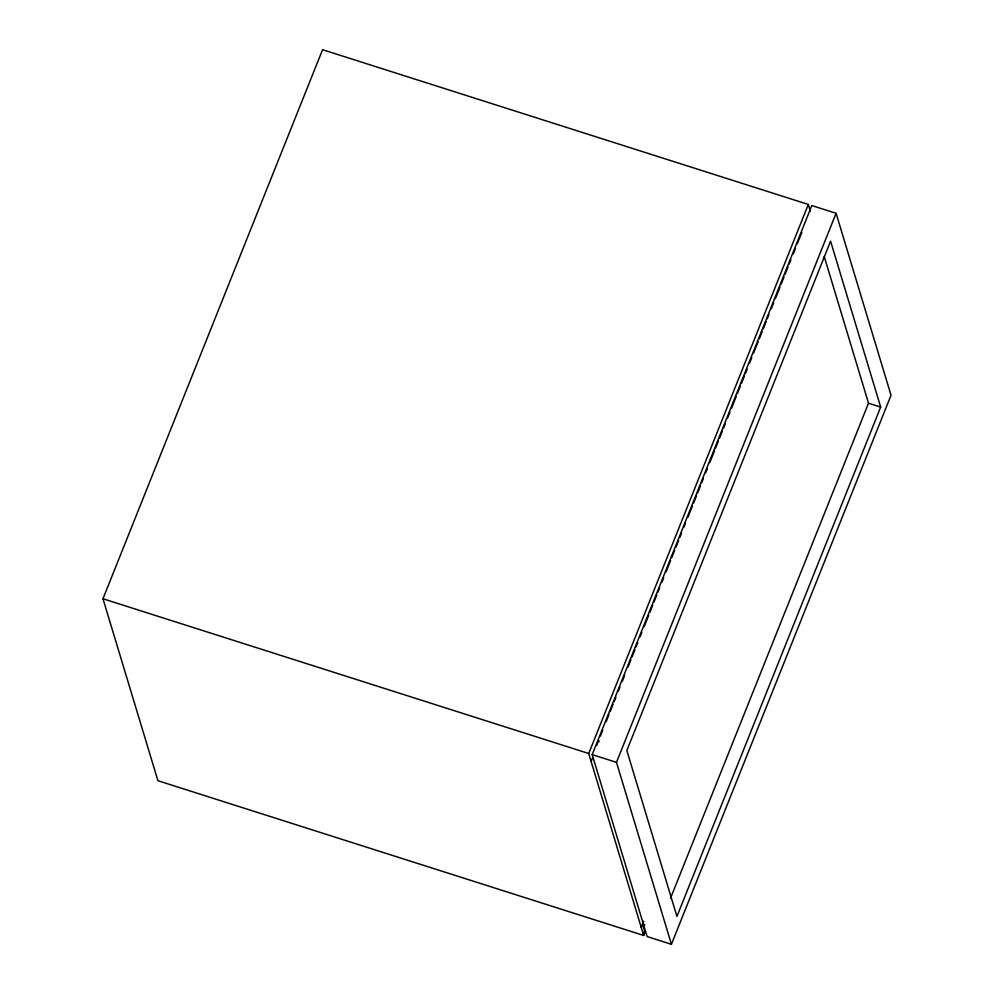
<?xml version="1.0" encoding="UTF-8"?>
<svg xmlns="http://www.w3.org/2000/svg" width="994" height="994" viewBox="0 0 994 994"><rect width="100%" height="100%" fill="white"/><g stroke="black" fill="none" stroke-linecap="round" stroke-linejoin="round"><path stroke-width="1.49" d="M645.392 931.129L643.665 935.453L157.922 780.712L102.966 598.761L322.578 49.7L808.321 204.453L810.346 211.138M643.665 935.453L588.721 753.502L808.321 204.453M592.188 754.608L811.8 205.559L836.078 213.288L891.034 395.239L671.422 944.3L647.131 936.559L592.188 754.608L616.479 762.348L671.422 944.3M596.562 745.637L598.674 740.344L599.084 741.686M600.401 736.032L602.699 730.279M606.154 721.644L609.036 714.45M610.192 711.567L613.062 704.373M614.217 701.503L615.945 697.179M618.243 691.426L619.97 687.115M622.269 681.35L624.58 675.597M628.034 666.962L630.904 659.767M632.06 656.897L634.93 649.703M636.085 646.821L637.813 642.509M640.111 636.744L641.838 632.433M644.137 626.68L648.747 615.162M649.902 612.292L652.772 605.097M653.928 602.215L656.798 595.021M657.953 592.151L659.681 587.827M661.979 582.074L663.706 577.75M666.017 571.997L670.615 560.492M671.77 557.609L674.64 550.415M675.796 547.545L678.678 540.351M679.821 537.468L681.549 533.144M683.847 527.392L685.574 523.08M687.885 517.327L692.483 505.809M693.638 502.939L696.508 495.745M697.664 492.862L700.546 485.668M701.689 482.786L703.417 478.474M705.728 472.722L707.455 468.398M709.753 462.645L714.351 451.139M715.506 448.257L718.389 441.063M719.532 438.18L722.414 430.986M723.557 428.116L725.285 423.792M727.596 418.039L729.894 412.286M731.621 407.962L736.231 396.457M737.374 393.574L740.257 386.38M741.4 383.51L744.282 376.316M745.438 373.433L747.165 369.122M749.464 363.357L751.762 357.604M753.489 353.292L758.099 341.774M759.242 338.904L762.125 331.71M763.268 328.828L766.15 321.634M767.306 318.751L769.033 314.439M771.332 308.687L773.63 302.934M775.357 298.61L779.967 287.104M781.11 284.222L783.993 277.028M785.148 274.145L788.018 266.951M789.174 264.081L790.901 259.757M793.2 254.004L795.498 248.251M797.225 243.94L801.835 232.422M591.144 761.528L592.735 757.565M616.479 762.348L836.078 213.288M641.242 927.427L643.702 921.289M643.267 934.124L644.584 930.806L642.559 924.122L644.882 924.855M670.552 898.166L868.52 403.191L824.237 256.551M880.672 407.068L676.939 916.431L626.841 750.532L830.574 241.169L880.672 407.068L868.52 403.191M102.966 598.761L588.721 753.502"/></g></svg>
